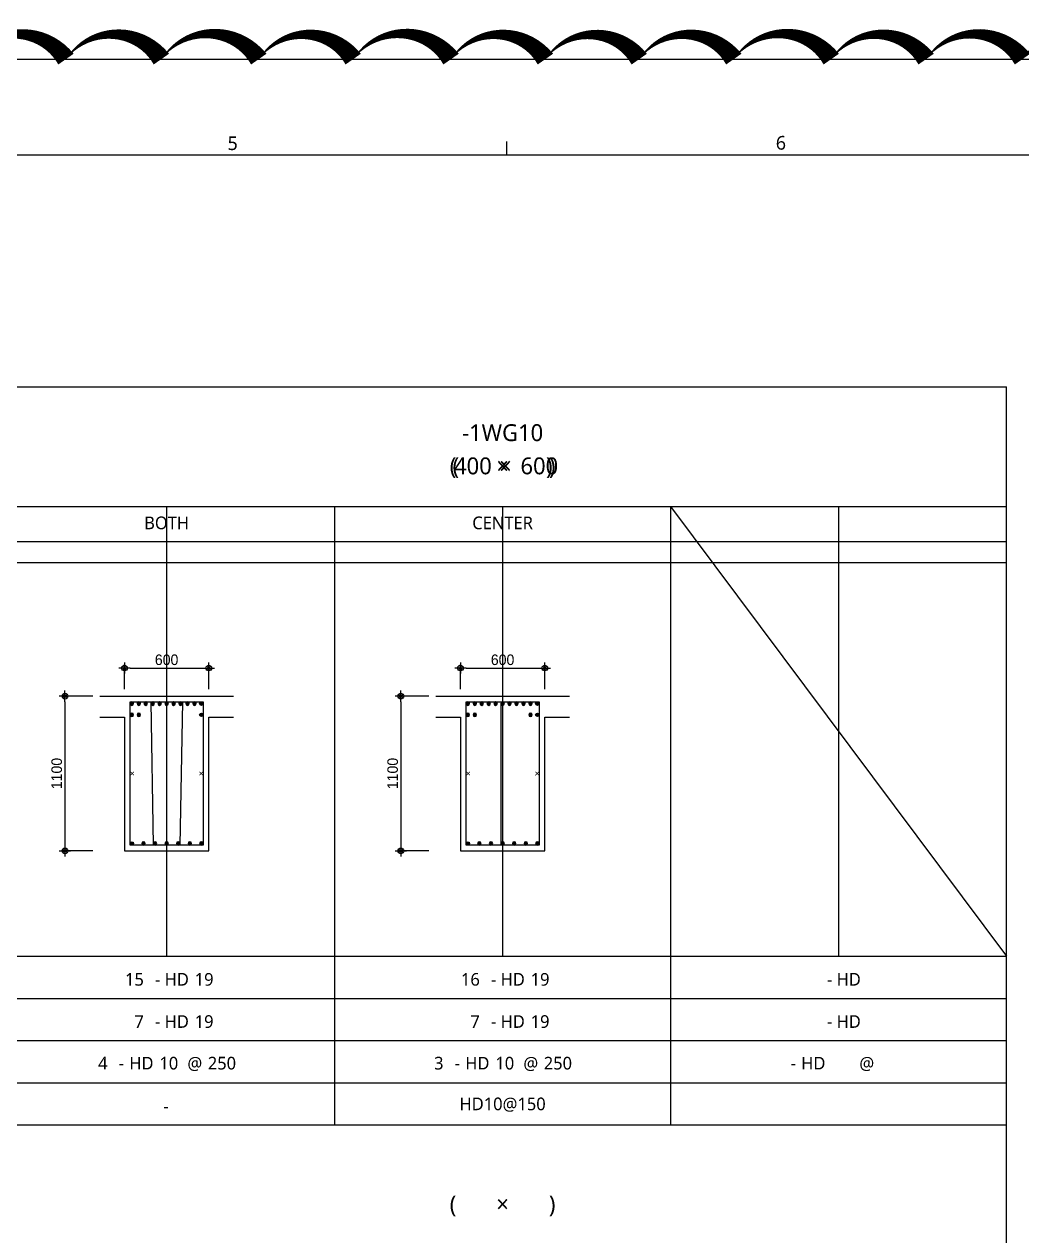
# Model space of a CAD drawing. Header units: millimetres. Extents: x 255534 to 377770, y 34632 to 54434.
# Drawn here: x 327096 to 334192, y 45817 to 54434 of the extents above; entities that cross this region are included whole.
import ezdxf
from ezdxf.enums import TextEntityAlignment as Align

# ---------------------------------------------------------------- set-up
doc = ezdxf.new("R2010")
doc.units = ezdxf.units.MM
doc.header["$PDMODE"] = 3
doc.linetypes.add('(SEJIN)_1_HID1.5', pattern=[250, 150, -100])
doc.linetypes.add('CONTINOUS', pattern=[0])
doc.layers.get('Defpoints').update_dxf_attribs({"color": 155})
doc.layers.add('(S)_DEFPOINT', color=185, linetype='Continuous', plot=False)
for name, color, linetype in [('(S)_DIM', 7, 'Continuous'), ('(S)_FORM_LINE', 7, 'Continuous'), ('(S)_FORM_TEXT', 7, 'Continuous'), ('(S)_RC_Gir', 6, '(SEJIN)_1_HID1.5'), ('(S)_Rebar', 3, 'Continuous'), ('(S)_TEXT', 7, 'Continuous'), ('Xref_S_VForm$0$S_XR_FORM', 255, 'Continuous')]:
    doc.layers.add(name, color=color, linetype=linetype)
doc.styles.get("Standard").update_dxf_attribs({"font": 'SYMBOL'})
doc.styles.add('Xref_S_VForm$0$나눔바른고딕', font='NanumBarunGothic.ttf')
doc.styles.add('맑은고딕', font='')
doc.styles.get('맑은고딕').set_extended_font_data('Malgun Gothic')
doc.dimstyles.new('Sejin-dim3', dxfattribs={"dimscale": 50, "dimtxt": 3, "dimasz": 1, "dimexe": 0.5, "dimexo": 2, "dimgap": 1, "dimtad": 1, "dimdec": 0, "dimzin": 0, "dimdsep": 46, "dimtxsty": 'Standard', "dimblk": 'Z_DOT', "dimcen": -0.5, "dimdle": 1.5, "dimclrd": 256, "dimclre": 256, "dimclrt": 3, "dimadec": 0, "dimazin": 0, "dimtfac": 1, "dimtdec": 0, "dimtix": 1, "dimtmove": 2, "dimatfit": 3, "dimldrblk": 'DOT', "dimfxl": 1, "dimtvp": 1, "dimtolj": 1, "dimtzin": 0, "dimarcsym": 0})

# ---------------------------------------------------------------- blocks, each defined once
blk = doc.blocks.new('Xref_S_VForm')
at = {"layer": 'Xref_S_VForm$0$S_XR_FORM'}
blk.add_line((310, 286.5), (310, 288), dxfattribs=at)
at = {"layer": 'Xref_S_VForm$0$S_XR_FORM', "color": 155}
blk.add_lwpolyline([(0, 297), (420, 297), (420, 0), (0, 0), (0, 297)], dxfattribs=at)
at = {"layer": 'Xref_S_VForm$0$S_XR_FORM', "const_width": 0.15}
blk.add_lwpolyline([(10, 10.5), (10, 286.5), (410, 286.5), (410, 10.5)], close=True, dxfattribs=at)
at = {"layer": 'Xref_S_VForm$0$S_XR_FORM', "style": 'Xref_S_VForm$0$나눔바른고딕'}
for s, p in [('5', (280, 287.05)), ('6', (340, 287.09))]:
    blk.add_text(s, height=1.5, dxfattribs=at).set_placement(p, align=Align.CENTER)
blk = doc.blocks.new('FORM_2')
at = {"layer": '(S)_DEFPOINT'}
for p, q in [((16735, -850), (16735, -4050)), ((19125, -850), (19125, -4050)), ((21515, -850), (21515, -4050)), ((1200, -1100), (22710, -1100)), ((1200, -1250), (22710, -1250))]:
    blk.add_line(p, q, dxfattribs=at)
at = {"layer": '(S)_FORM_LINE', "color": 7, "linetype": 'Continuous'}
for p, q in [((0, 0), (22710, 0)), ((0, 0), (22710, 0)), ((0, -5250), (22710, -5250)), ((0, -5250), (22710, -5250))]:
    blk.add_line(p, q, dxfattribs=at)
at = {"layer": '(S)_FORM_LINE'}
blk.add_line((22710, -5250), (22710, 0), dxfattribs=at)
at = {"layer": '(S)_FORM_LINE', "color": 8}
for p, q in [((0, -850), (22710, -850)), ((0, -4050), (22710, -4050)), ((0, -4350), (22710, -4350)), ((0, -4650), (22710, -4650)), ((0, -4950), (22710, -4950))]:
    blk.add_line(p, q, dxfattribs=at)
for points in [[(17930, -850), (17930, -5250)], [(20320, -850), (20320, -5250)]]:
    blk.add_lwpolyline(points, dxfattribs=at)
at = {"layer": '(S)_FORM_TEXT', "style": '맑은고딕'}
for s, p in [('- HD', (16893.3, -4286.2)), ('- HD', (19283.3, -4286.2)), ('- HD', (21673.3, -4286.2)), ('- HD', (16893.3, -4586.2)), ('- HD', (19283.3, -4586.2)), ('- HD', (21673.3, -4586.2)), ('-', (16431, -4882.4)), ('HD', (16641.7, -4882.4)), ('@', (16988.4, -4882.4)), ('-', (18821, -4882.4)), ('HD', (19031.7, -4882.4)), ('@', (19378.4, -4882.4)), ('-', (21211, -4882.4)), ('HD', (21421.7, -4882.4)), ('@', (21768.4, -4882.4))]:
    blk.add_text(s, height=90, dxfattribs=at).set_placement(p, align=Align.BOTTOM_RIGHT)
at = {"layer": '(S)_TEXT', "style": '맑은고딕'}
blk.add_text('(       ×       )', height=120, dxfattribs=at).set_placement((19125, -562.3), align=Align.MIDDLE_CENTER)
blk = doc.blocks.new('Z_DOT')
at = {"layer": '(S)_DIM', "color": 0}
for p, q in [((-1, 0), (1, 0)), ((0, -1), (0, 1))]:
    blk.add_line(p, q, dxfattribs=at)
for radius in [0.5, 0.25]:
    blk.add_circle((0, 0), radius, dxfattribs=at)
blk = doc.blocks.new('*D2855')
at = {"layer": '(S)_DIM', "lineweight": -2}
for p, q in [((327808.9, 49704.1), (327808.9, 49879.6)), ((327848.9, 49854.6), (328368.9, 49854.6)), ((328408.9, 49704.1), (328408.9, 49879.6))]:
    blk.add_line(p, q, dxfattribs=at)
at = {"layer": 'Defpoints', "color": 0}
for p in [(328408.9, 49854.6), (327808.9, 49654.1), (328408.9, 49654.1)]:
    blk.add_point(p, dxfattribs=at)
at = {"layer": '(S)_DIM', "linetype": 'ByBlock', "lineweight": -2, "xscale": 40, "yscale": 40, "zscale": 40, "rotation": 180}
blk.add_blockref('Z_DOT', (327808.9, 49854.6), dxfattribs=at)
at = {"layer": '(S)_DIM', "linetype": 'ByBlock', "lineweight": -2, "xscale": 40, "yscale": 40, "zscale": 40}
blk.add_blockref('Z_DOT', (328408.9, 49854.6), dxfattribs=at)
at = {"layer": '(S)_DIM', "color": 3, "insert": (328108.9, 49912.9), "char_height": 75, "attachment_point": 5}
blk.add_mtext('\\A1;600', dxfattribs=at)
blk = doc.blocks.new('_Dot')
at = {"color": 0, "linetype": 'ByBlock', "lineweight": -2}
blk.add_line((-0.5, 0), (-1, 0), dxfattribs=at)
at = {"color": 0, "linetype": 'ByBlock', "const_width": 0.5}
blk.add_lwpolyline([(-0.25, 0, 1), (0.25, 0, 1)], format="xyb", close=True, dxfattribs=at)
blk = doc.blocks.new('DOT')
at = {"color": 0, "linetype": 'ByBlock'}
blk.add_line((-0.5, 0), (-1, 0), dxfattribs=at)
at = {"color": 0, "linetype": 'ByBlock', "const_width": 0.5}
blk.add_lwpolyline([(-0.25, 0, 1), (0.25, 0, 1)], format="xyb", close=True, dxfattribs=at)
blk = doc.blocks.new('*D2856')
at = {"layer": '(S)_DIM', "lineweight": -2}
for p, q in [((327583.9, 49654.1), (327360.5, 49654.1)), ((327385.5, 49614.1), (327385.5, 48594.1)), ((327583.9, 48554.1), (327360.5, 48554.1))]:
    blk.add_line(p, q, dxfattribs=at)
at = {"layer": 'Defpoints', "color": 0}
for p in [(327633.9, 49654.1), (327385.5, 48554.1), (327633.9, 48554.1)]:
    blk.add_point(p, dxfattribs=at)
at = {"layer": '(S)_DIM', "linetype": 'ByBlock', "lineweight": -2, "xscale": 40, "yscale": 40, "zscale": 40}
for p, rotation in [((327385.5, 49654.1), 90), ((327385.5, 48554.1), 270)]:
    blk.add_blockref('Z_DOT', p, dxfattribs=dict(at, rotation=rotation))
at = {"layer": '(S)_DIM', "color": 3, "insert": (327327.2, 49104.1), "char_height": 75, "attachment_point": 5, "rotation": 90}
blk.add_mtext('\\A1;1100', dxfattribs=at)
blk = doc.blocks.new('*D2857')
at = {"layer": '(S)_DIM', "lineweight": -2}
for p, q in [((330198.9, 49704.1), (330198.9, 49879.6)), ((330238.9, 49854.6), (330758.9, 49854.6)), ((330798.9, 49704.1), (330798.9, 49879.6))]:
    blk.add_line(p, q, dxfattribs=at)
at = {"layer": 'Defpoints', "color": 0}
for p in [(330798.9, 49854.6), (330198.9, 49654.1), (330798.9, 49654.1)]:
    blk.add_point(p, dxfattribs=at)
at = {"layer": '(S)_DIM', "linetype": 'ByBlock', "lineweight": -2, "xscale": 40, "yscale": 40, "zscale": 40, "rotation": 180}
blk.add_blockref('Z_DOT', (330198.9, 49854.6), dxfattribs=at)
at = {"layer": '(S)_DIM', "linetype": 'ByBlock', "lineweight": -2, "xscale": 40, "yscale": 40, "zscale": 40}
blk.add_blockref('Z_DOT', (330798.9, 49854.6), dxfattribs=at)
at = {"layer": '(S)_DIM', "color": 3, "insert": (330498.9, 49912.9), "char_height": 75, "attachment_point": 5}
blk.add_mtext('\\A1;600', dxfattribs=at)
blk = doc.blocks.new('*D2858')
at = {"layer": '(S)_DIM', "lineweight": -2}
for p, q in [((329973.9, 49654.1), (329750.5, 49654.1)), ((329775.5, 49614.1), (329775.5, 48594.1)), ((329973.9, 48554.1), (329750.5, 48554.1))]:
    blk.add_line(p, q, dxfattribs=at)
at = {"layer": 'Defpoints', "color": 0}
for p in [(330023.9, 49654.1), (329775.5, 48554.1), (330023.9, 48554.1)]:
    blk.add_point(p, dxfattribs=at)
at = {"layer": '(S)_DIM', "linetype": 'ByBlock', "lineweight": -2, "xscale": 40, "yscale": 40, "zscale": 40}
for p, rotation in [((329775.5, 49654.1), 90), ((329775.5, 48554.1), 270)]:
    blk.add_blockref('Z_DOT', p, dxfattribs=dict(at, rotation=rotation))
at = {"layer": '(S)_DIM', "color": 3, "insert": (329717.2, 49104.1), "char_height": 75, "attachment_point": 5, "rotation": 90}
blk.add_mtext('\\A1;1100', dxfattribs=at)

msp = doc.modelspace()

# ---------------------------------------------------------------- hatches: boundary and pattern name
at = {"layer": '(S)_Rebar', "ltscale": 100}
h = msp.add_hatch(color=256, dxfattribs=at)
h.dxf.hatch_style = 1
h.paths.add_polyline_path([(327848.9, 49601.6, 1), (327873.9, 49601.6, 1)])
h = msp.add_hatch(color=256, dxfattribs=at)
h.dxf.hatch_style = 1
h.paths.add_polyline_path([(327898.4, 49601.6, 1), (327923.4, 49601.6, 1)])
h = msp.add_hatch(color=256, dxfattribs=at)
h.dxf.hatch_style = 1
h.paths.add_polyline_path([(327947.9, 49601.6, 1), (327972.9, 49601.6, 1)])
h = msp.add_hatch(color=256, dxfattribs=at)
h.dxf.hatch_style = 1
h.paths.add_polyline_path([(327997.4, 49601.6, 1), (328022.4, 49601.6, 1)])
h = msp.add_hatch(color=256, dxfattribs=at)
h.dxf.hatch_style = 1
h.paths.add_polyline_path([(328046.9, 49601.6, 1), (328071.9, 49601.6, 1)])
h = msp.add_hatch(color=256, dxfattribs=at)
h.dxf.hatch_style = 1
h.paths.add_polyline_path([(328096.4, 49601.6, 1), (328121.4, 49601.6, 1)])
h = msp.add_hatch(color=256, dxfattribs=at)
h.dxf.hatch_style = 1
h.paths.add_polyline_path([(328145.9, 49601.6, 1), (328170.9, 49601.6, 1)])
h = msp.add_hatch(color=256, dxfattribs=at)
h.dxf.hatch_style = 1
h.paths.add_polyline_path([(328195.4, 49601.6, 1), (328220.4, 49601.6, 1)])
h = msp.add_hatch(color=256, dxfattribs=at)
h.dxf.hatch_style = 1
h.paths.add_polyline_path([(328244.9, 49601.6, 1), (328269.9, 49601.6, 1)])
h = msp.add_hatch(color=256, dxfattribs=at)
h.dxf.hatch_style = 1
h.paths.add_polyline_path([(328294.4, 49601.6, 1), (328319.4, 49601.6, 1)])
h = msp.add_hatch(color=256, dxfattribs=at)
h.dxf.hatch_style = 1
h.paths.add_polyline_path([(328368.9, 49601.6, -1), (328343.9, 49601.6, -1)])
h = msp.add_hatch(color=256, dxfattribs=at)
h.dxf.hatch_style = 1
h.paths.add_polyline_path([(330238.9, 49601.6, 1), (330263.9, 49601.6, 1)])
h = msp.add_hatch(color=256, dxfattribs=at)
h.dxf.hatch_style = 1
h.paths.add_polyline_path([(330288.4, 49601.6, 1), (330313.4, 49601.6, 1)])
h = msp.add_hatch(color=256, dxfattribs=at)
h.dxf.hatch_style = 1
h.paths.add_polyline_path([(330337.9, 49601.6, 1), (330362.9, 49601.6, 1)])
h = msp.add_hatch(color=256, dxfattribs=at)
h.dxf.hatch_style = 1
h.paths.add_polyline_path([(330387.4, 49601.6, 1), (330412.4, 49601.6, 1)])
h = msp.add_hatch(color=256, dxfattribs=at)
h.dxf.hatch_style = 1
h.paths.add_polyline_path([(330436.9, 49601.6, 1), (330461.9, 49601.6, 1)])
h = msp.add_hatch(color=256, dxfattribs=at)
h.dxf.hatch_style = 1
h.paths.add_polyline_path([(330486.4, 49601.6, 1), (330511.4, 49601.6, 1)])
h = msp.add_hatch(color=256, dxfattribs=at)
h.dxf.hatch_style = 1
h.paths.add_polyline_path([(330535.9, 49601.6, 1), (330560.9, 49601.6, 1)])
h = msp.add_hatch(color=256, dxfattribs=at)
h.dxf.hatch_style = 1
h.paths.add_polyline_path([(330585.4, 49601.6, 1), (330610.4, 49601.6, 1)])
h = msp.add_hatch(color=256, dxfattribs=at)
h.dxf.hatch_style = 1
h.paths.add_polyline_path([(330634.9, 49601.6, 1), (330659.9, 49601.6, 1)])
h = msp.add_hatch(color=256, dxfattribs=at)
h.dxf.hatch_style = 1
h.paths.add_polyline_path([(330684.4, 49601.6, 1), (330709.4, 49601.6, 1)])
h = msp.add_hatch(color=256, dxfattribs=at)
h.dxf.hatch_style = 1
h.paths.add_polyline_path([(330758.9, 49601.6, -1), (330733.9, 49601.6, -1)])
h = msp.add_hatch(color=256, dxfattribs=at)
h.dxf.hatch_style = 1
h.paths.add_polyline_path([(327848.9, 49521.9, 1), (327873.9, 49521.9, 1)])
h = msp.add_hatch(color=256, dxfattribs=at)
h.dxf.hatch_style = 1
h.paths.add_polyline_path([(327898.4, 49521.9, 1), (327923.4, 49521.9, 1)])
h = msp.add_hatch(color=256, dxfattribs=at)
h.dxf.hatch_style = 1
h.paths.add_polyline_path([(328368.9, 49521.9, -1), (328343.9, 49521.9, -1)])
h = msp.add_hatch(color=256, dxfattribs=at)
h.dxf.hatch_style = 1
h.paths.add_polyline_path([(330238.9, 49521.6, 1), (330263.9, 49521.6, 1)])
h = msp.add_hatch(color=256, dxfattribs=at)
h.dxf.hatch_style = 1
h.paths.add_polyline_path([(330288.4, 49521.6, 1), (330313.4, 49521.6, 1)])
h = msp.add_hatch(color=256, dxfattribs=at)
h.dxf.hatch_style = 1
h.paths.add_polyline_path([(330684.4, 49521.6, 1), (330709.4, 49521.6, 1)])
h = msp.add_hatch(color=256, dxfattribs=at)
h.dxf.hatch_style = 1
h.paths.add_polyline_path([(330758.9, 49521.6, -1), (330733.9, 49521.6, -1)])
h = msp.add_hatch(color=256, dxfattribs=at)
h.dxf.hatch_style = 1
h.paths.add_polyline_path([(327873.9, 48606.6, 1), (327848.9, 48606.6, 1), (327873.9, 48606.6, 1)], is_closed=False)
h = msp.add_hatch(color=256, dxfattribs=at)
h.dxf.hatch_style = 1
h.paths.add_polyline_path([(327931.4, 48606.6, 1), (327956.4, 48606.6, 1), (327931.4, 48606.6, 1)], is_closed=False)
h = msp.add_hatch(color=256, dxfattribs=at)
h.dxf.hatch_style = 1
h.paths.add_polyline_path([(328013.9, 48606.6, 1), (328038.9, 48606.6, 1), (328013.9, 48606.6, 1)], is_closed=False)
h = msp.add_hatch(color=256, dxfattribs=at)
h.dxf.hatch_style = 1
h.paths.add_polyline_path([(328096.4, 48606.6, 1), (328121.4, 48606.6, 1), (328096.4, 48606.6, 1)], is_closed=False)
h = msp.add_hatch(color=256, dxfattribs=at)
h.dxf.hatch_style = 1
h.paths.add_polyline_path([(328178.9, 48606.6, 1), (328203.9, 48606.6, 1), (328178.9, 48606.6, 1)], is_closed=False)
h = msp.add_hatch(color=256, dxfattribs=at)
h.dxf.hatch_style = 1
h.paths.add_polyline_path([(328261.4, 48606.6, 1), (328286.4, 48606.6, 1), (328261.4, 48606.6, 1)], is_closed=False)
h = msp.add_hatch(color=256, dxfattribs=at)
h.dxf.hatch_style = 1
h.paths.add_polyline_path([(328368.9, 48606.6, 1), (328343.9, 48606.6, 1), (328368.9, 48606.6, 1)], is_closed=False)
h = msp.add_hatch(color=256, dxfattribs=at)
h.dxf.hatch_style = 1
h.paths.add_polyline_path([(330263.9, 48606.6, 1), (330238.9, 48606.6, 1), (330263.9, 48606.6, 1)], is_closed=False)
h = msp.add_hatch(color=256, dxfattribs=at)
h.dxf.hatch_style = 1
h.paths.add_polyline_path([(330321.4, 48606.6, 1), (330346.4, 48606.6, 1), (330321.4, 48606.6, 1)], is_closed=False)
h = msp.add_hatch(color=256, dxfattribs=at)
h.dxf.hatch_style = 1
h.paths.add_polyline_path([(330403.9, 48606.6, 1), (330428.9, 48606.6, 1), (330403.9, 48606.6, 1)], is_closed=False)
h = msp.add_hatch(color=256, dxfattribs=at)
h.dxf.hatch_style = 1
h.paths.add_polyline_path([(330486.4, 48606.6, 1), (330511.4, 48606.6, 1), (330486.4, 48606.6, 1)], is_closed=False)
h = msp.add_hatch(color=256, dxfattribs=at)
h.dxf.hatch_style = 1
h.paths.add_polyline_path([(330568.9, 48606.6, 1), (330593.9, 48606.6, 1), (330568.9, 48606.6, 1)], is_closed=False)
h = msp.add_hatch(color=256, dxfattribs=at)
h.dxf.hatch_style = 1
h.paths.add_polyline_path([(330651.4, 48606.6, 1), (330676.4, 48606.6, 1), (330651.4, 48606.6, 1)], is_closed=False)
h = msp.add_hatch(color=256, dxfattribs=at)
h.dxf.hatch_style = 1
h.paths.add_polyline_path([(330758.9, 48606.6, 1), (330733.9, 48606.6, 1), (330758.9, 48606.6, 1)], is_closed=False)

# ---------------------------------------------------------------- linework, layer by layer
at = {"layer": '(S)_RC_Gir', "linetype": 'CONTINOUS'}
for p, q in [((327633.9, 49654.1), (328583.9, 49654.1)), ((330023.9, 49654.1), (330973.9, 49654.1))]:
    msp.add_line(p, q, dxfattribs=at)
at = {"layer": '(S)_RC_Gir', "linetype": 'CONTINOUS', "elevation": 0}
for points in [[(327633.9, 49504.1), (327808.9, 49504.1), (327808.9, 48554.1), (328408.9, 48554.1), (328408.9, 49504.1), (328583.9, 49504.1)], [(330023.9, 49504.1), (330198.9, 49504.1), (330198.9, 48554.1), (330798.9, 48554.1), (330798.9, 49504.1), (330973.9, 49504.1)]]:
    msp.add_lwpolyline(points, dxfattribs=at)
at = {"layer": '(S)_Rebar', "ltscale": 100, "elevation": 0}
for points in [[(327848.9, 48594.1), (327848.9, 49614.1), (328368.9, 49614.1), (328368.9, 48594.1)], [(330238.9, 48594.1), (330238.9, 49614.1), (330758.9, 49614.1), (330758.9, 48594.1)]]:
    msp.add_lwpolyline(points, close=True, dxfattribs=at)
for points in [[(327848.9, 49601.6, 1), (327873.9, 49601.6, 1), (327848.9, 49601.6)], [(327898.4, 49601.6, 1), (327923.4, 49601.6, 1), (327898.4, 49601.6)], [(327947.9, 49601.6, 1), (327972.9, 49601.6, 1), (327947.9, 49601.6)], [(327997.4, 49601.6, 1), (328022.4, 49601.6, 1), (327997.4, 49601.6)], [(328046.9, 49601.6, 1), (328071.9, 49601.6, 1), (328046.9, 49601.6)], [(328096.4, 49601.6, 1), (328121.4, 49601.6, 1), (328096.4, 49601.6)], [(328145.9, 49601.6, 1), (328170.9, 49601.6, 1), (328145.9, 49601.6)], [(328195.4, 49601.6, 1), (328220.4, 49601.6, 1), (328195.4, 49601.6)], [(328244.9, 49601.6, 1), (328269.9, 49601.6, 1), (328244.9, 49601.6)], [(328294.4, 49601.6, 1), (328319.4, 49601.6, 1), (328294.4, 49601.6)], [(328368.9, 49601.6, -1), (328343.9, 49601.6, -1), (328368.9, 49601.6)], [(330238.9, 49601.6, 1), (330263.9, 49601.6, 1), (330238.9, 49601.6)], [(330288.4, 49601.6, 1), (330313.4, 49601.6, 1), (330288.4, 49601.6)], [(330337.9, 49601.6, 1), (330362.9, 49601.6, 1), (330337.9, 49601.6)], [(330387.4, 49601.6, 1), (330412.4, 49601.6, 1), (330387.4, 49601.6)], [(330436.9, 49601.6, 1), (330461.9, 49601.6, 1), (330436.9, 49601.6)], [(330486.4, 49601.6, 1), (330511.4, 49601.6, 1), (330486.4, 49601.6)], [(330535.9, 49601.6, 1), (330560.9, 49601.6, 1), (330535.9, 49601.6)], [(330585.4, 49601.6, 1), (330610.4, 49601.6, 1), (330585.4, 49601.6)], [(330634.9, 49601.6, 1), (330659.9, 49601.6, 1), (330634.9, 49601.6)], [(330684.4, 49601.6, 1), (330709.4, 49601.6, 1), (330684.4, 49601.6)], [(330758.9, 49601.6, -1), (330733.9, 49601.6, -1), (330758.9, 49601.6)], [(327848.9, 49521.9, 1), (327873.9, 49521.9, 1), (327848.9, 49521.9)], [(327898.4, 49521.9, 1), (327923.4, 49521.9, 1), (327898.4, 49521.9)], [(328368.9, 49521.9, -1), (328343.9, 49521.9, -1), (328368.9, 49521.9)], [(330238.9, 49521.6, 1), (330263.9, 49521.6, 1), (330238.9, 49521.6)], [(330288.4, 49521.6, 1), (330313.4, 49521.6, 1), (330288.4, 49521.6)], [(330684.4, 49521.6, 1), (330709.4, 49521.6, 1), (330684.4, 49521.6)], [(330758.9, 49521.6, -1), (330733.9, 49521.6, -1), (330758.9, 49521.6)], [(327848.9, 48606.6, -1), (327873.9, 48606.6, -1), (327848.9, 48606.6)], [(327931.4, 48606.6, 1), (327956.4, 48606.6, 1), (327931.4, 48606.6)], [(328013.9, 48606.6, 1), (328038.9, 48606.6, 1), (328013.9, 48606.6)], [(328096.4, 48606.6, 1), (328121.4, 48606.6, 1), (328096.4, 48606.6)], [(328178.9, 48606.6, 1), (328203.9, 48606.6, 1), (328178.9, 48606.6)], [(328261.4, 48606.6, 1), (328286.4, 48606.6, 1), (328261.4, 48606.6)], [(328368.9, 48606.6, 1), (328343.9, 48606.6, 1), (328368.9, 48606.6)], [(330238.9, 48606.6, -1), (330263.9, 48606.6, -1), (330238.9, 48606.6)], [(330321.4, 48606.6, 1), (330346.4, 48606.6, 1), (330321.4, 48606.6)], [(330403.9, 48606.6, 1), (330428.9, 48606.6, 1), (330403.9, 48606.6)], [(330486.4, 48606.6, 1), (330511.4, 48606.6, 1), (330486.4, 48606.6)], [(330568.9, 48606.6, 1), (330593.9, 48606.6, 1), (330568.9, 48606.6)], [(330651.4, 48606.6, 1), (330676.4, 48606.6, 1), (330651.4, 48606.6)], [(330758.9, 48606.6, 1), (330733.9, 48606.6, 1), (330758.9, 48606.6)]]:
    msp.add_lwpolyline(points, format="xyb", close=True, dxfattribs=at)
for points in [[(327997.2, 49614.1), (328014.2, 48594.1)], [(328220.7, 49614.1), (328203.7, 48594.1)], [(330486.4, 49601.6), (330486.4, 48594.1)]]:
    msp.add_lwpolyline(points, dxfattribs=at)
at = {"layer": '(S)_Rebar', "color": 3, "ltscale": 100, "const_width": 5, "elevation": 0}
for points in [[(327876.2, 49116.6), (327851.2, 49091.6)], [(327851.2, 49116.6), (327876.2, 49091.6)], [(328341.6, 49116.6), (328366.6, 49091.6)], [(328366.6, 49116.6), (328341.6, 49091.6)], [(330266.2, 49116.6), (330241.2, 49091.6)], [(330241.2, 49116.6), (330266.2, 49091.6)], [(330731.6, 49116.6), (330756.6, 49091.6)], [(330756.6, 49116.6), (330731.6, 49091.6)]]:
    msp.add_lwpolyline(points, dxfattribs=at)
at = {"layer": '(S)_TEXT', "color": 1}
msp.add_lwpolyline([(326709.1, 54185.5, 0, 133.3, -0.5206), (327392.9, 54185.5, 0, 133.3, -0.5206), (328071.4, 54185.5, 0, 133.3, -0.5206), (328764.5, 54185.5, 0, 133.3, -0.5206), (329436.3, 54185.5, 0, 133.3, -0.5206), (330132.5, 54185.5, 0, 133.3, -0.5206), (330803.5, 54185.5, 0, 133.3, -0.5206), (331471.1, 54185.5, 0, 133.3, -0.5206), (332143.7, 54185.5, 0, 133.3, -0.5206), (332837.2, 54185.5, 0, 133.3, -0.5206), (333512, 54185.5, 0, 133.3, -0.5206), (334197.4, 54185.5, 0, 133.3, -0.5206), (334875.4, 54185.5, 0, 133.3, -0.5206)], format="xyseb", dxfattribs=at)
at = {"layer": '(S)_TEXT', "color": 3}
msp.add_lwpolyline([(331693.9, 51004.6), (334083.9, 47804.6)], dxfattribs=at)

# ---------------------------------------------------------------- block references
at = {"xscale": 65.0000000000001, "yscale": 65.0000000000001, "zscale": 65.0000000000001}
msp.add_blockref('Xref_S_VForm', (310378.9, 34880.5), dxfattribs=at)
for p in [(311373.9, 51854.6), (311373.9, 46604.6)]:
    msp.add_blockref('FORM_2', p)

# ---------------------------------------------------------------- texts
at = {"layer": '(S)_TEXT', "color": 3, "style": '맑은고딕'}
for s, height, p in [('-1WG10', 120, (330498.9, 51528.6)), ('400', 120, (330287.8, 51292.4)), ('600', 120, (330760.3, 51292.4)), ('BOTH', 90, (328108.9, 50887)), ('CENTER', 90, (330498.9, 50887)), ('HD10@150', 90, (330498.9, 46754.6))]:
    msp.add_text(s, height=height, dxfattribs=at).set_placement(p, align=Align.MIDDLE_CENTER)
at = {"layer": '(S)_TEXT', "style": '맑은고딕'}
msp.add_text('(       ×      )', height=120, dxfattribs=at).set_placement((330498.9, 51292.4), align=Align.MIDDLE_CENTER)
at = {"layer": '(S)_TEXT', "color": 3, "style": '맑은고딕'}
for s, p in [('15', (327947, 47568.4)), ('16', (330337, 47568.4)), ('7', (327947, 47268.4)), ('7', (330337, 47268.4)), ('4', (327688.7, 46972.3)), ('10', (328191.6, 46972.3)), ('250', (328602.9, 46972.3)), ('3', (330078.7, 46972.3)), ('10', (330581.6, 46972.3)), ('250', (330992.9, 46972.3)), ('-', (328122.8, 46667.6))]:
    msp.add_text(s, height=90, dxfattribs=at).set_placement(p, align=Align.BOTTOM_RIGHT)
for p in [(328308.5, 47568.4), (330698.5, 47568.4), (328308.5, 47268.4), (330698.5, 47268.4)]:
    msp.add_text('19', height=90, dxfattribs=at).set_placement(p, align=Align.BOTTOM_LEFT)

# ---------------------------------------------------------------- dimensions: what is measured, and where the dimension line sits
at = {"layer": '(S)_DIM'}
for base, p1, p2, picture, middle in [((328408.9, 49854.6), (327808.9, 49654.1), (328408.9, 49654.1), '*D2855', (328108.9, 49912.9)), ((330798.9, 49854.6), (330198.9, 49654.1), (330798.9, 49654.1), '*D2857', (330498.9, 49912.9))]:
    dim = msp.add_linear_dim(base=base, p1=p1, p2=p2, dimstyle='Sejin-dim3', override={"dimtxt": 1.5, "dimasz": 0.8, "dimexo": 1, "dimgap": 0.4, "dimtxsty": 'Standard', "dimdle": 1, "dimldrblk": 'Dot'}, dxfattribs=at)
    dim.commit()
    dim.dimension.update_dxf_attribs({"geometry": picture, "text_midpoint": middle})
for base, p1, p2, picture, middle in [((327385.5, 48554.1), (327633.9, 49654.1), (327633.9, 48554.1), '*D2856', (327327.2, 49104.1)), ((329775.5, 48554.1), (330023.9, 49654.1), (330023.9, 48554.1), '*D2858', (329717.2, 49104.1))]:
    dim = msp.add_linear_dim(base=base, p1=p1, p2=p2, angle=90, dimstyle='Sejin-dim3', override={"dimtxt": 1.5, "dimasz": 0.8, "dimexo": 1, "dimgap": 0.4, "dimtxsty": 'Standard', "dimdle": 1, "dimldrblk": 'Dot'}, dxfattribs=at)
    dim.commit()
    dim.dimension.update_dxf_attribs({"geometry": picture, "text_midpoint": middle})

doc.saveas('drawing.dxf')
